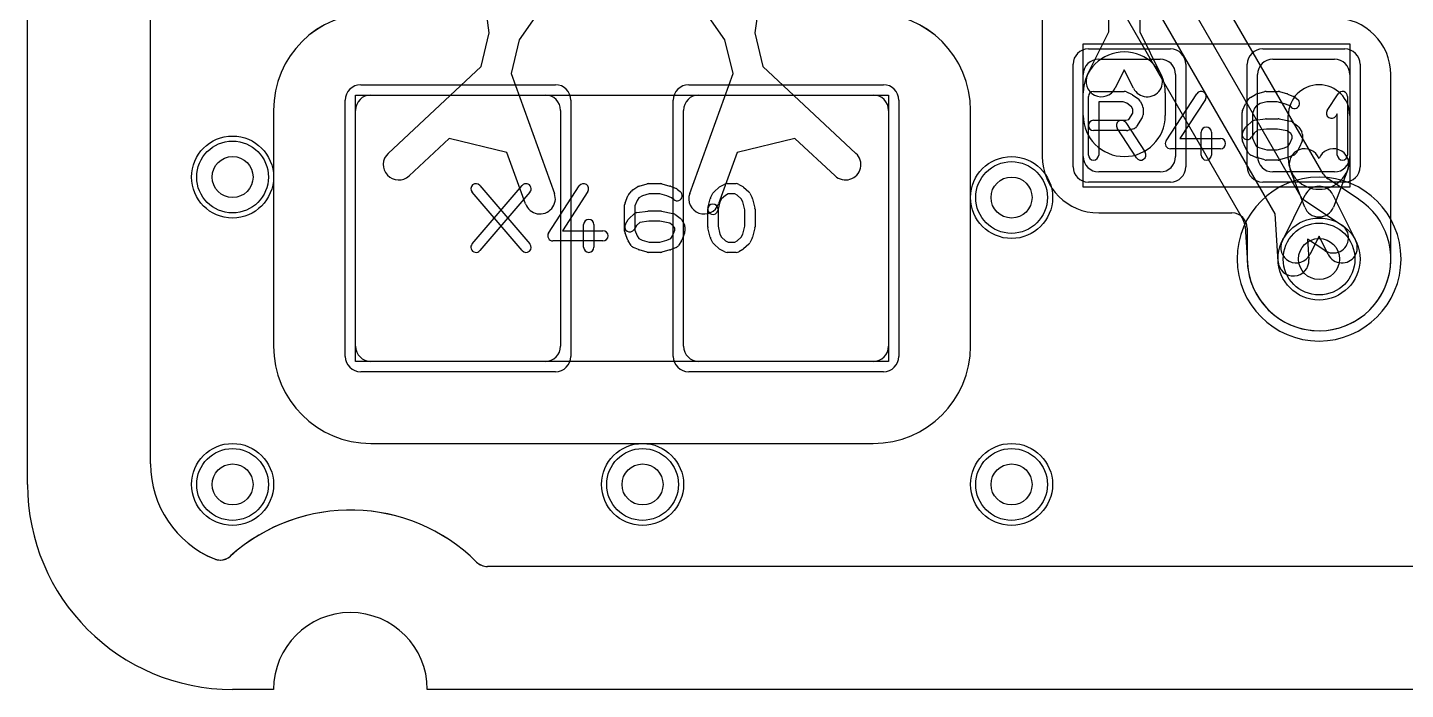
# Model space of a CAD drawing. Extents: x 0 to 20.5, y -0.5 to 20.
# Drawn here: x 0 to 6.72, y 0 to 3.23 of the extents above; entities that cross this region are included whole.
import ezdxf

# ---------------------------------------------------------------- set-up
doc = ezdxf.new("R2010")
doc.units = 0
for name, color, linetype in [('Hole', 1, 'CONTINUOUS'), ('L1', 3, 'CONTINUOUS'), ('L2', 3, 'CONTINUOUS'), ('L3', 3, 'CONTINUOUS'), ('L4', 3, 'CONTINUOUS'), ('MetalMask-A', 176, 'CONTINUOUS'), ('Outline', 7, 'CONTINUOUS'), ('PartsArea-A', 111, 'CONTINUOUS'), ('PartsSilk-A', 221, 'CONTINUOUS'), ('Resist-A', 2, 'CONTINUOUS'), ('Resist-B', 2, 'CONTINUOUS')]:
    doc.layers.add(name, color=color, linetype=linetype)

msp = doc.modelspace()

# ---------------------------------------------------------------- linework, layer by layer
at = {"layer": 'Hole'}
for centre in [(1, 2.5), (4.8, 2.4), (6.3, 2.1), (1, 1), (3, 1), (4.8, 1)]:
    msp.add_circle(centre, 0.1, dxfattribs=at)
at = {"layer": 'L1'}
for p, q in [((0.6, 1.1), (0.6, 14.53823)), ((2.25248, 3.20381), (2.20211, 3.56927)), ((3.59789, 3.56927), (3.54752, 3.20381)), ((4.94996, 3.55944), (4.94996, 2.6)), ((2.60949, 3.4712), (2.39831, 3.1687)), ((3.40169, 3.1687), (3.19051, 3.4712)), ((5.275, 3.20838), (5.275, 3.27973)), ((5.425, 3.27973), (5.425, 3.20838)), ((2.2129, 3.03944), (2.25248, 3.20381)), ((2.39831, 3.1687), (2.35874, 3.00432)), ((3.44126, 3.00432), (3.40169, 3.1687)), ((3.54752, 3.20381), (3.5871, 3.03944)), ((5.17104, 3), (5.275, 3.20838)), ((5.425, 3.20838), (5.52896, 3)), ((1.75879, 2.61548), (2.2129, 3.03944)), ((3.5871, 3.03944), (4.04121, 2.61548)), ((5.225, 3.075), (5.525, 3.075)), ((6.075, 3.075), (6.375, 3.075)), ((2.35874, 3.00432), (2.57015, 2.42015)), ((3.22985, 2.42015), (3.44126, 3.00432)), ((5.15, 2.6), (5.15, 3)), ((5.35, 3.02272), (5.30526, 2.93304)), ((5.39474, 2.93304), (5.35, 3.02272)), ((5.6, 3), (5.6, 2.6)), ((6, 2.6), (6, 3)), ((6.45, 3), (6.45, 2.6)), ((6.65005, 2.09999), (6.65004, 3)), ((1.675, 2.9), (2.525, 2.9)), ((3.275, 2.9), (4.125, 2.9)), ((5.15, 2.8), (5.15, 2.91071)), ((5.55, 2.91071), (5.55, 2.8)), ((1.19996, 2.825), (1.19996, 1.675)), ((1.6, 1.675), (1.6, 2.825)), ((2.6, 2.825), (2.6, 1.675)), ((3.2, 1.675), (3.2, 2.825)), ((4.2, 2.825), (4.2, 1.675)), ((4.60004, 1.675), (4.60004, 2.825)), ((6.15, 2.58999), (6.15, 2.8)), ((6.45, 2.8), (6.45, 2.58999)), ((2.05646, 2.68818), (1.86115, 2.50584)), ((2.33818, 2.62036), (2.05646, 2.68818)), ((3.74354, 2.68818), (3.46182, 2.62036)), ((3.93885, 2.50584), (3.74354, 2.68818)), ((2.42911, 2.36911), (2.33818, 2.62036)), ((3.46182, 2.62036), (3.37089, 2.36911)), ((5.525, 2.525), (5.225, 2.525)), ((6.375, 2.525), (6.075, 2.525)), ((6.22995, 2.3532), (6.1599, 2.53641)), ((6.4401, 2.53641), (6.37005, 2.3532)), ((6.12104, 2.18929), (6.23289, 2.41347)), ((6.36711, 2.41347), (6.47896, 2.18929)), ((5.225, 2.32496), (5.87498, 2.32496)), ((5.94995, 2.24999), (5.94995, 2.09999)), ((6.3, 2.212), (6.25526, 2.12233)), ((6.34474, 2.12233), (6.3, 2.212)), ((2.525, 1.6), (1.675, 1.6)), ((4.125, 1.6), (3.275, 1.6)), ((1.675, 1.19996), (4.125, 1.19996)), ((17.75653, 0.6), (2.24347, 0.6))]:
    msp.add_line(p, q, dxfattribs=at)
for centre in [(1, 2.5), (4.8, 2.4), (6.3, 2.1), (1, 1), (3, 1), (4.8, 1)]:
    msp.add_circle(centre, 0.2, dxfattribs=at)
for centre, radius, start, end in [((1.675, 2.825), 0.47504, 90, 180), ((4.125, 2.825), 0.47504, 0, 90), ((6.375, 3), 0.27504, 0, 90), ((5.35, 2.91071), 0.2, 0, 180), ((5.225, 3), 0.075, 90, 180), ((5.525, 3), 0.075, 0, 90), ((6.075, 3), 0.075, 90, 180), ((6.375, 3), 0.075, 0, 90), ((5.23815, 2.96652), 0.075, 153.486197, -26.514938), ((5.46185, 2.96652), 0.075, -153.486197, 26.514938), ((1.675, 2.825), 0.075, 90, 180), ((2.525, 2.825), 0.075, 0, 90), ((3.275, 2.825), 0.075, 90, 180), ((4.125, 2.825), 0.075, 0, 90), ((6.3, 2.8), 0.15, 0, 180), ((5.35, 2.8), 0.2, 180, 0), ((6.22995, 2.5632), 0.075, 20.936044, -159.075739), ((6.37005, 2.5632), 0.075, -20.928909, 159.063956), ((1.80997, 2.56066), 0.075, 133.033257, -46.966996), ((3.99003, 2.56066), 0.075, -133.033257, 46.966996), ((5.225, 2.6), 0.27504, 180, -90), ((5.225, 2.6), 0.075, 180, -90), ((5.525, 2.6), 0.075, -90, 0), ((6.075, 2.6), 0.075, 180, -90), ((6.3, 2.58999), 0.15, 180, 0), ((6.375, 2.6), 0.075, -90, 0), ((2.49963, 2.39463), 0.075, -160.105663, 19.895208), ((3.30037, 2.39463), 0.075, 160.105663, -19.895208), ((6.3, 2.37999), 0.075, 26.513803, 153.486197), ((6.3, 2.37999), 0.075, -159.071091, -20.928909), ((5.87498, 2.24999), 0.07497, 0, 90), ((6.18815, 2.15581), 0.075, 153.486197, -26.515959), ((6.41185, 2.15581), 0.075, -153.486197, 26.515959), ((6.3, 2.09999), 0.35005, 180, 0), ((1.675, 1.675), 0.47504, 180, -90), ((1.675, 1.675), 0.075, 180, -90), ((2.525, 1.675), 0.075, -90, 0), ((3.275, 1.675), 0.075, 180, -90), ((4.125, 1.675), 0.47504, -90, 0), ((4.125, 1.675), 0.075, -90, 0), ((1.1, 1.1), 0.5, 180, -112.147834), ((1.575, 0), 0.875, 45.276887, 131.966722), ((0.93976, 0.70633), 0.07497, -112.144851, -48.033239), ((2.24347, 0.67497), 0.07497, -134.718982, -90)]:
    msp.add_arc(centre, radius, start, end, dxfattribs=at)
at = {"layer": 'L2'}
for p, q in [((0.6, 1.1), (0.6, 14.53823)), ((1.2, 2.825), (1.2, 1.675)), ((4.6, 1.675), (4.6, 2.825)), ((1.675, 1.2), (4.125, 1.2)), ((17.75653, 0.6), (2.24347, 0.6))]:
    msp.add_line(p, q, dxfattribs=at)
for centre in [(1, 2.5), (4.8, 2.4), (1, 1), (3, 1), (4.8, 1)]:
    msp.add_circle(centre, 0.2, dxfattribs=at)
for centre, radius, start, end in [((1.675, 2.825), 0.475, 90, 180), ((4.125, 2.825), 0.475, 0, 90), ((6.3, 2.1), 0.40004, 90, -90), ((6.3, 2.1), 0.40004, -90, 90), ((1.675, 1.675), 0.475, 180, -90), ((4.125, 1.675), 0.475, -90, 0), ((1.1, 1.1), 0.5, 180, -112.147834), ((1.575, 0), 0.875, 45.276887, 131.966722), ((0.93976, 0.70633), 0.07497, -112.144851, -48.033239), ((2.24347, 0.67497), 0.07497, -134.718982, -90)]:
    msp.add_arc(centre, radius, start, end, dxfattribs=at)
at = {"layer": 'L3'}
for p, q in [((0.6, 1.1), (0.6, 14.53825)), ((1.2, 2.825), (1.2, 1.675)), ((4.6, 1.675), (4.6, 2.825)), ((1.675, 1.2), (4.125, 1.2)), ((17.75652, 0.6), (2.24347, 0.6))]:
    msp.add_line(p, q, dxfattribs=at)
for centre in [(1, 2.5), (4.8, 2.4), (1, 1), (3, 1), (4.8, 1)]:
    msp.add_circle(centre, 0.2, dxfattribs=at)
for centre, radius, start, end in [((1.675, 2.825), 0.475, 90, 180), ((4.125, 2.825), 0.475, 0, 90), ((6.3, 2.1), 0.40004, 90, -90), ((6.3, 2.1), 0.40004, -90, 90), ((1.675, 1.675), 0.475, 180, -90), ((4.125, 1.675), 0.475, -90, 0), ((1.10001, 1.10001), 0.50001, -179.998854, -112.155066), ((1.57499, -0.00002), 0.87501, 45.278735, 131.919462), ((0.93972, 0.70635), 0.07497, -112.154811, -90), ((0.93974, 0.70635), 0.07497, -90.015285, -89.984715), ((0.93977, 0.70635), 0.07497, -90.007642, -48.038349), ((0.94032, 0.70684), 0.07497, -48.601278, -48.076411), ((2.24345, 0.67498), 0.07497, -134.718982, -112.614574), ((2.24347, 0.67497), 0.07497, -112.631622, -90)]:
    msp.add_arc(centre, radius, start, end, dxfattribs=at)
at = {"layer": 'L4'}
for p, q in [((0.6, 1.1), (0.6, 14.53823)), ((6.31955, 2.51622), (2.32886, 9.42831)), ((1.93908, 9.20326), (5.92978, 2.29116)), ((4.21194, 5.86663), (6.21612, 2.39529)), ((6.08622, 2.32027), (4.08204, 5.79163)), ((6.49312, 2.39195), (6.34381, 2.49072)), ((6.21612, 2.39529), (6.41034, 2.26681)), ((6.10037, 2.08785), (6.08622, 2.32027)), ((5.93968, 2.25824), (5.95051, 2.08035)), ((6.32758, 2.14171), (6.244, 2.197)), ((6.244, 2.197), (6.25009, 2.09697)), ((17.75653, 0.6), (2.24347, 0.6))]:
    msp.add_line(p, q, dxfattribs=at)
for centre in [(1, 2.5), (4.8, 2.4), (6.3, 2.1), (1, 1), (3, 1), (4.8, 1)]:
    msp.add_circle(centre, 0.2, dxfattribs=at)
for centre, radius, start, end in [((6.38448, 2.5537), 0.07497, -150.004867, -122.852779), ((6.3, 2.1), 0.35004, -176.322788, 56.226855), ((6.36896, 2.20426), 0.22504, 56.105154, 56.514713), ((6.53627, 2.45329), 0.07497, -123.895671, -123.77485), ((5.86485, 2.25368), 0.07497, 3.487185, 29.995133), ((6.36896, 2.20426), 0.075, -123.486659, 56.515445), ((6.17523, 2.09241), 0.075, -176.514209, 3.482894), ((5.87568, 2.07579), 0.07497, 3.265038, 3.487185), ((6.3, 2.10001), 0.35004, -176.732734, -176.516274), ((5.87578, 2.07419), 0.07497, 3.249778, 3.479557), ((6.17532, 2.09121), 0.22505, -176.747159, -176.52022), ((1.1, 1.1), 0.5, 180, -112.147834), ((1.575, 0), 0.875, 45.276887, 131.966722), ((0.93976, 0.70633), 0.07497, -112.144851, -48.033239), ((2.24347, 0.67497), 0.07497, -134.718982, -90)]:
    msp.add_arc(centre, radius, start, end, dxfattribs=at)
at = {"layer": 'MetalMask-A'}
for p, q in [((5.225, 3.075), (5.525, 3.075)), ((6.075, 3.075), (6.375, 3.075)), ((5.15, 2.6), (5.15, 3)), ((5.6, 3), (5.6, 2.6)), ((6, 2.6), (6, 3)), ((6.45, 3), (6.45, 2.6)), ((1.675, 2.9), (2.525, 2.9)), ((3.275, 2.9), (4.125, 2.9)), ((1.6, 1.675), (1.6, 2.825)), ((2.6, 2.825), (2.6, 1.675)), ((3.2, 1.675), (3.2, 2.825)), ((4.2, 2.825), (4.2, 1.675)), ((5.525, 2.525), (5.225, 2.525)), ((6.375, 2.525), (6.075, 2.525)), ((2.525, 1.6), (1.675, 1.6)), ((4.125, 1.6), (3.275, 1.6))]:
    msp.add_line(p, q, dxfattribs=at)
for centre, start, end in [((5.225, 3), 90, 180), ((5.525, 3), 0, 90), ((6.075, 3), 90, 180), ((6.375, 3), 0, 90), ((1.675, 2.825), 90, 180), ((2.525, 2.825), 0, 90), ((3.275, 2.825), 90, 180), ((4.125, 2.825), 0, 90), ((5.225, 2.6), 180, -90), ((5.525, 2.6), -90, 0), ((6.075, 2.6), 180, -90), ((6.375, 2.6), -90, 0), ((1.675, 1.675), 180, -90), ((2.525, 1.675), -90, 0), ((3.275, 1.675), 180, -90), ((4.125, 1.675), -90, 0)]:
    msp.add_arc(centre, 0.075, start, end, dxfattribs=at)
at = {"layer": 'Outline'}
for p, q in [((0, 1), (0, 15)), ((1.2, 0), (1, 0)), ((18.05, 0), (1.95, 0))]:
    msp.add_line(p, q, dxfattribs=at)
for centre, radius, start, end in [((1, 1), 1, 180, -90), ((1.575, 0), 0.375, 0, 180)]:
    msp.add_arc(centre, radius, start, end, dxfattribs=at)
at = {"layer": 'PartsArea-A'}
for p, q in [((5.15, 2.45), (5.15, 3.15)), ((5.15, 3.15), (6.45, 3.15)), ((6.45, 3.15), (6.45, 2.45)), ((1.6, 1.6), (1.6, 2.9)), ((1.6, 2.9), (4.2, 2.9)), ((4.2, 2.9), (4.2, 1.6)), ((6.45, 2.45), (5.15, 2.45)), ((4.2, 1.6), (1.6, 1.6))]:
    msp.add_line(p, q, dxfattribs=at)
at = {"layer": 'PartsSilk-A'}
for p, q in [((5.175, 2.60741), (5.175, 2.89259)), ((5.2, 2.91759), (5.35, 2.91759)), ((5.36015, 2.91544), (5.38515, 2.90433)), ((5.3897, 2.9017), (5.42026, 2.87948)), ((5.55407, 2.67663), (5.70407, 2.90626)), ((5.96504, 2.88818), (5.99004, 2.90299)), ((5.99591, 2.90552), (6.0348, 2.91663)), ((6.04167, 2.91759), (6.1, 2.91759)), ((6.10687, 2.91663), (6.14576, 2.90552)), ((6.14817, 2.90469), (6.17595, 2.89358)), ((6.34013, 2.8247), (6.39291, 2.90618)), ((6.43889, 2.89259), (6.43889, 2.60741)), ((5.3447, 2.86759), (5.225, 2.86759)), ((5.225, 2.86759), (5.225, 2.60741)), ((5.36243, 2.85971), (5.3447, 2.86759)), ((5.38593, 2.84263), (5.36243, 2.85971)), ((5.39167, 2.83114), (5.38593, 2.84263)), ((5.39167, 2.81087), (5.39167, 2.83114)), ((5.42792, 2.87044), (5.43903, 2.84822)), ((5.44167, 2.83704), (5.44167, 2.8037)), ((5.74593, 2.87892), (5.62119, 2.68796)), ((5.92692, 2.82442), (5.94081, 2.85776)), ((5.94389, 2.86315), (5.95778, 2.88167)), ((5.98577, 2.83565), (5.975, 2.80981)), ((5.9948, 2.84769), (5.98577, 2.83565)), ((6.01275, 2.85833), (5.9948, 2.84769)), ((6.04517, 2.86759), (6.01275, 2.85833)), ((6.0965, 2.86759), (6.04517, 2.86759)), ((6.13079, 2.85779), (6.0965, 2.86759)), ((6.15395, 2.84853), (6.13079, 2.85779)), ((6.16494, 2.83974), (6.15395, 2.84853)), ((6.18229, 2.88989), (6.19618, 2.87878)), ((5.2, 2.77685), (5.35783, 2.77685)), ((5.35703, 2.76553), (5.45148, 2.62109)), ((5.35783, 2.77685), (5.37292, 2.78087)), ((5.37292, 2.78087), (5.39167, 2.81087)), ((5.43787, 2.79045), (5.41009, 2.74601)), ((5.925, 2.68519), (5.925, 2.81481)), ((5.94728, 2.74832), (5.97228, 2.77054)), ((5.975, 2.80981), (5.975, 2.69019)), ((5.98541, 2.77661), (6.03819, 2.78402)), ((6.04167, 2.78426), (6.1, 2.78426)), ((6.1049, 2.78377), (6.16046, 2.77266)), ((6.17044, 2.76824), (6.19544, 2.74972)), ((6.38889, 2.80801), (6.38209, 2.79752)), ((6.38889, 2.60741), (6.38889, 2.80801)), ((5.36111, 2.72685), (5.2, 2.72685)), ((5.40964, 2.59373), (5.31519, 2.73817)), ((5.39533, 2.7351), (5.36755, 2.72769)), ((5.725, 2.60741), (5.725, 2.71852)), ((5.775, 2.71852), (5.775, 2.60741)), ((5.9288, 2.72066), (5.94269, 2.74288)), ((5.98318, 2.71333), (5.9712, 2.69416)), ((5.975, 2.69019), (5.98618, 2.66336)), ((5.99985, 2.72814), (5.98318, 2.71333)), ((6.04342, 2.73426), (5.99985, 2.72814)), ((6.09752, 2.73426), (6.04342, 2.73426)), ((6.14517, 2.72473), (6.09752, 2.73426)), ((6.16187, 2.71236), (6.14517, 2.72473)), ((6.15827, 2.66336), (6.16944, 2.69019)), ((6.16944, 2.70024), (6.16187, 2.71236)), ((6.16944, 2.69019), (6.16944, 2.70024)), ((6.20176, 2.74287), (6.21564, 2.72065)), ((6.21944, 2.70741), (6.21944, 2.68519)), ((5.81944, 2.63796), (5.575, 2.63796)), ((5.62119, 2.68796), (5.81944, 2.68796)), ((5.94081, 2.64224), (5.92692, 2.67558)), ((5.95658, 2.61638), (5.94269, 2.6386)), ((5.98618, 2.66336), (5.99492, 2.64937)), ((5.99492, 2.64937), (6.01133, 2.64208)), ((6.01133, 2.64208), (6.04517, 2.63241)), ((6.04517, 2.63241), (6.0965, 2.63241)), ((6.0965, 2.63241), (6.13079, 2.64221)), ((6.13079, 2.64221), (6.1498, 2.64981)), ((6.1498, 2.64981), (6.15827, 2.66336)), ((6.20176, 2.6386), (6.18787, 2.61638)), ((6.21752, 2.67558), (6.20364, 2.64224)), ((5.99263, 2.59567), (5.96763, 2.60678)), ((6.0348, 2.58337), (5.99591, 2.59448)), ((6.1, 2.58241), (6.04167, 2.58241)), ((6.14576, 2.59448), (6.10687, 2.58337)), ((6.17595, 2.60642), (6.14817, 2.59531)), ((2.16852, 2.17368), (2.41296, 2.45886)), ((2.41296, 2.14114), (2.16852, 2.42632)), ((2.20648, 2.45886), (2.45092, 2.17368)), ((2.45092, 2.42632), (2.20648, 2.14114)), ((2.54157, 2.22663), (2.69157, 2.45626)), ((2.73343, 2.42892), (2.60869, 2.23796)), ((2.93139, 2.41315), (2.94528, 2.43167)), ((2.95254, 2.43818), (2.97754, 2.45299)), ((2.98341, 2.45552), (3.0223, 2.46663)), ((3.02917, 2.46759), (3.0875, 2.46759)), ((3.09437, 2.46663), (3.13326, 2.45552)), ((3.13567, 2.45469), (3.16345, 2.44358)), ((3.16979, 2.43989), (3.18368, 2.42878)), ((3.33181, 2.39822), (3.34292, 2.42044)), ((3.34867, 2.42795), (3.37367, 2.45017)), ((3.3791, 2.45384), (3.40132, 2.46495)), ((3.4125, 2.46759), (3.45694, 2.46759)), ((3.46934, 2.4643), (3.48879, 2.45319)), ((3.493, 2.45017), (3.518, 2.42795)), ((3.52375, 2.42044), (3.53486, 2.39822)), ((2.9125, 2.23519), (2.9125, 2.36481)), ((2.91442, 2.37442), (2.92831, 2.40776)), ((2.97327, 2.38565), (2.9625, 2.35981)), ((2.9625, 2.35981), (2.9625, 2.24019)), ((2.9823, 2.39769), (2.97327, 2.38565)), ((3.00025, 2.40833), (2.9823, 2.39769)), ((3.03267, 2.41759), (3.00025, 2.40833)), ((3.084, 2.41759), (3.03267, 2.41759)), ((3.11829, 2.40779), (3.084, 2.41759)), ((3.14145, 2.39853), (3.11829, 2.40779)), ((3.15244, 2.38974), (3.14145, 2.39853)), ((3.31881, 2.34865), (3.32992, 2.3931)), ((3.37776, 2.37831), (3.36731, 2.33653)), ((3.38549, 2.39377), (3.37776, 2.37831)), ((3.40442, 2.4106), (3.38549, 2.39377)), ((3.4184, 2.41759), (3.40442, 2.4106)), ((3.4503, 2.41759), (3.4184, 2.41759)), ((3.46173, 2.41106), (3.4503, 2.41759)), ((3.48118, 2.39377), (3.46173, 2.41106)), ((3.48891, 2.37831), (3.48118, 2.39377)), ((3.49861, 2.33951), (3.48891, 2.37831)), ((3.53675, 2.3931), (3.54786, 2.34865)), ((2.9163, 2.27066), (2.93019, 2.29288)), ((2.93478, 2.29832), (2.95978, 2.32054)), ((2.97291, 2.32661), (3.02569, 2.33402)), ((3.02917, 2.33426), (3.0875, 2.33426)), ((3.0924, 2.33377), (3.14796, 2.32266)), ((3.15794, 2.31824), (3.18294, 2.29972)), ((3.18926, 2.29287), (3.20314, 2.27065)), ((3.31806, 2.25741), (3.31806, 2.34259)), ((3.36806, 2.34259), (3.36806, 2.26049)), ((3.49861, 2.26049), (3.49861, 2.33951)), ((3.54861, 2.34259), (3.54861, 2.25741)), ((2.60869, 2.23796), (2.80694, 2.23796)), ((2.7125, 2.15741), (2.7125, 2.26852)), ((2.7625, 2.26852), (2.7625, 2.15741)), ((2.92831, 2.19224), (2.91442, 2.22558)), ((2.97068, 2.26333), (2.9587, 2.24416)), ((2.9625, 2.24019), (2.97368, 2.21336)), ((2.98735, 2.27814), (2.97068, 2.26333)), ((3.03092, 2.28426), (2.98735, 2.27814)), ((3.08502, 2.28426), (3.03092, 2.28426)), ((3.13267, 2.27473), (3.08502, 2.28426)), ((3.14937, 2.26236), (3.13267, 2.27473)), ((3.14577, 2.21336), (3.15694, 2.24019)), ((3.15694, 2.25024), (3.14937, 2.26236)), ((3.15694, 2.24019), (3.15694, 2.25024)), ((3.20502, 2.22558), (3.19114, 2.19224)), ((3.20694, 2.25741), (3.20694, 2.23519)), ((3.32992, 2.2069), (3.31881, 2.25135)), ((3.36806, 2.26049), (3.37776, 2.22169)), ((3.37776, 2.22169), (3.38549, 2.20623)), ((3.48118, 2.20623), (3.48891, 2.22169)), ((3.48891, 2.22169), (3.49861, 2.26049)), ((3.54786, 2.25135), (3.53675, 2.2069)), ((2.80694, 2.18796), (2.5625, 2.18796)), ((2.94408, 2.16638), (2.93019, 2.1886)), ((2.98013, 2.14567), (2.95513, 2.15678)), ((2.97368, 2.21336), (2.98242, 2.19937)), ((2.98242, 2.19937), (2.99883, 2.19208)), ((2.99883, 2.19208), (3.03267, 2.18241)), ((3.03267, 2.18241), (3.084, 2.18241)), ((3.084, 2.18241), (3.11829, 2.19221)), ((3.11829, 2.19221), (3.1373, 2.19981)), ((3.16345, 2.15642), (3.13567, 2.14531)), ((3.1373, 2.19981), (3.14577, 2.21336)), ((3.18926, 2.1886), (3.17537, 2.16638)), ((3.34292, 2.17956), (3.33181, 2.20178)), ((3.37367, 2.14983), (3.34867, 2.17205)), ((3.38549, 2.20623), (3.40442, 2.1894)), ((3.40442, 2.1894), (3.4184, 2.18241)), ((3.4184, 2.18241), (3.4503, 2.18241)), ((3.4503, 2.18241), (3.46173, 2.18894)), ((3.46173, 2.18894), (3.48118, 2.20623)), ((3.518, 2.17205), (3.493, 2.14983)), ((3.53486, 2.20178), (3.52375, 2.17956)), ((3.0223, 2.13337), (2.98341, 2.14448)), ((3.0875, 2.13241), (3.02917, 2.13241)), ((3.13326, 2.14448), (3.09437, 2.13337)), ((3.40132, 2.13505), (3.3791, 2.14616)), ((3.45694, 2.13241), (3.4125, 2.13241)), ((3.48879, 2.14681), (3.46934, 2.1357))]:
    msp.add_line(p, q, dxfattribs=at)
for centre, start, end in [((5.2, 2.89259), 90, 180), ((5.35, 2.89259), 66.049145, 90), ((5.375, 2.88148), 53.982737, 66.039637), ((5.725, 2.89259), -33.149737, 146.846436), ((6.00278, 2.88148), 105.948544, 120.637524), ((6.04167, 2.89259), 90, 105.948544), ((6.1, 2.89259), 74.051456, 90), ((6.13889, 2.88148), 68.207103, 74.051456), ((6.16667, 2.87037), 51.333033, 68.207103), ((6.41389, 2.89259), 0, 147.066193), ((5.40556, 2.85926), 26.565051, 53.979316), ((5.41667, 2.83704), 0, 26.565051), ((5.95, 2.81481), 157.394238, 180), ((5.96389, 2.84815), 143.130102, 157.394238), ((5.97778, 2.86667), 120.637524, 143.130102), ((6.18056, 2.85926), -128.666967, 51.345223), ((6.36111, 2.81111), 147.066457, -32.933807), ((5.2, 2.75185), 90, -90), ((5.33611, 2.75185), 33.181463, -146.819137), ((5.41667, 2.8037), -32.005383, 0), ((5.98889, 2.75185), 98.000474, 131.62783), ((6.04167, 2.75926), 90, 98.000474), ((6.1, 2.75926), 78.694563, 90), ((6.15556, 2.74815), 53.473873, 78.694563), ((5.36111, 2.75185), -90, -75.064732), ((5.38889, 2.75926), -75.074487, -32.010019), ((5.75, 2.71852), 0, 180), ((5.95, 2.70741), 147.994617, -32.010019), ((5.96389, 2.72963), 131.627831, 147.994617), ((6.18056, 2.72963), 31.985944, 53.473873), ((6.19444, 2.70741), 0, 31.985944), ((5.575, 2.66296), 146.850263, -90), ((5.81944, 2.66296), -90, 90), ((5.95, 2.68519), 180, -157.394238), ((5.96389, 2.65185), -157.394238, -147.994617), ((6.18056, 2.65185), -32.005383, -22.605762), ((6.19444, 2.68519), -22.605762, 0), ((5.2, 2.60741), 180, 0), ((5.43056, 2.60741), -146.818537, 33.180863), ((5.75, 2.60741), 180, 0), ((5.97778, 2.62963), -147.994617, -113.950855), ((6.00278, 2.61852), -113.950855, -105.948544), ((6.04167, 2.60741), -105.948544, -90), ((6.1, 2.60741), -90, -74.051456), ((6.13889, 2.61852), -74.051456, -68.207103), ((6.16667, 2.62963), -68.207103, -32.005383), ((6.41389, 2.60741), 180, 0), ((2.1875, 2.44259), 40.603781, -139.398705), ((2.43194, 2.44259), -40.603781, 139.398705), ((2.7125, 2.44259), -33.149737, 146.846436), ((2.96528, 2.41667), 120.637524, 143.130102), ((2.99028, 2.43148), 105.948544, 120.637524), ((3.02917, 2.44259), 90, 105.948544), ((3.0875, 2.44259), 74.051456, 90), ((3.12639, 2.43148), 68.207103, 74.051456), ((3.16806, 2.40926), -128.666967, 51.345223), ((3.15417, 2.42037), 51.333033, 68.207103), ((3.36528, 2.40926), 131.627831, 153.434949), ((3.39028, 2.43148), 116.565051, 131.62783), ((3.4125, 2.44259), 90, 116.565051), ((3.45694, 2.44259), 60.266489, 90), ((3.47639, 2.43148), 48.372169, 60.266489), ((3.50139, 2.40926), 26.565051, 48.37217), ((2.9375, 2.36481), 157.394238, 180), ((2.95139, 2.39815), 143.130102, 157.394238), ((3.34306, 2.34259), 0, 180), ((3.35417, 2.38704), 153.434949, 165.969316), ((3.5125, 2.38704), 14.030684, 26.565051), ((2.7375, 2.26852), 0, 180), ((2.95139, 2.27963), 131.627831, 147.994617), ((2.97639, 2.30185), 98.000474, 131.62783), ((3.02917, 2.30926), 90, 98.000474), ((3.0875, 2.30926), 78.694563, 90), ((3.14306, 2.29815), 53.473873, 78.694563), ((3.16806, 2.27963), 31.985944, 53.473873), ((3.34306, 2.34259), 165.969316, -14.03321), ((3.52361, 2.34259), 0, 14.030684), ((2.5625, 2.21296), 146.850263, -90), ((2.80694, 2.21296), -90, 90), ((2.9375, 2.25741), 147.994617, -32.010019), ((2.9375, 2.23519), 180, -157.394238), ((3.18194, 2.25741), 0, 31.985944), ((3.18194, 2.23519), -22.605762, 0), ((3.34306, 2.25741), 180, -165.969316), ((3.52361, 2.25741), -14.030684, 0), ((2.1875, 2.15741), 139.396219, -40.601295), ((2.43194, 2.15741), -139.396219, 40.601295), ((2.7375, 2.15741), 180, 0), ((2.95139, 2.20185), -157.394238, -147.994617), ((2.96528, 2.17963), -147.994617, -113.950855), ((3.15417, 2.17963), -68.207103, -32.005383), ((3.16806, 2.20185), -32.005383, -22.605762), ((3.35417, 2.21296), -165.969316, -153.434949), ((3.36528, 2.19074), -153.434949, -131.62783), ((3.50139, 2.19074), -48.372169, -26.565051), ((3.5125, 2.21296), -26.565051, -14.030684), ((2.99028, 2.16852), -113.950855, -105.948544), ((3.02917, 2.15741), -105.948544, -90), ((3.0875, 2.15741), -90, -74.051456), ((3.12639, 2.16852), -74.051456, -68.207103), ((3.39028, 2.16852), -131.627831, -116.565051), ((3.4125, 2.15741), -116.565051, -90), ((3.45694, 2.15741), -90, -60.266489), ((3.47639, 2.16852), -60.266489, -48.37217)]:
    msp.add_arc(centre, 0.025, start, end, dxfattribs=at)
at = {"layer": 'Resist-A'}
for p, q in [((5.175, 3.125), (5.575, 3.125)), ((6.025, 3.125), (6.425, 3.125)), ((5.1, 2.55), (5.1, 3.05)), ((5.65, 3.05), (5.65, 2.55)), ((5.95, 2.55), (5.95, 3.05)), ((6.5, 3.05), (6.5, 2.55)), ((1.625, 2.95), (2.575, 2.95)), ((3.225, 2.95), (4.175, 2.95)), ((1.55, 1.625), (1.55, 2.875)), ((2.65, 2.875), (2.65, 1.625)), ((3.15, 1.625), (3.15, 2.875)), ((4.25, 2.875), (4.25, 1.625)), ((5.575, 2.475), (5.175, 2.475)), ((6.425, 2.475), (6.025, 2.475)), ((2.575, 1.55), (1.625, 1.55)), ((4.175, 1.55), (3.225, 1.55))]:
    msp.add_line(p, q, dxfattribs=at)
for centre in [(1, 2.5), (4.8, 2.4), (6.3, 2.1), (1, 1), (3, 1), (4.8, 1)]:
    msp.add_circle(centre, 0.175, dxfattribs=at)
for centre, start, end in [((5.175, 3.05), 90, 180), ((5.575, 3.05), 0, 90), ((6.025, 3.05), 90, 180), ((6.425, 3.05), 0, 90), ((1.625, 2.875), 90, 180), ((2.575, 2.875), 0, 90), ((3.225, 2.875), 90, 180), ((4.175, 2.875), 0, 90), ((5.175, 2.55), 180, -90), ((5.575, 2.55), -90, 0), ((6.025, 2.55), 180, -90), ((6.425, 2.55), -90, 0), ((1.625, 1.625), 180, -90), ((2.575, 1.625), -90, 0), ((3.225, 1.625), 180, -90), ((4.175, 1.625), -90, 0)]:
    msp.add_arc(centre, 0.075, start, end, dxfattribs=at)
at = {"layer": 'Resist-B'}
for centre in [(1, 2.5), (4.8, 2.4), (6.3, 2.1), (1, 1), (3, 1), (4.8, 1)]:
    msp.add_circle(centre, 0.175, dxfattribs=at)

doc.saveas('drawing.dxf')
